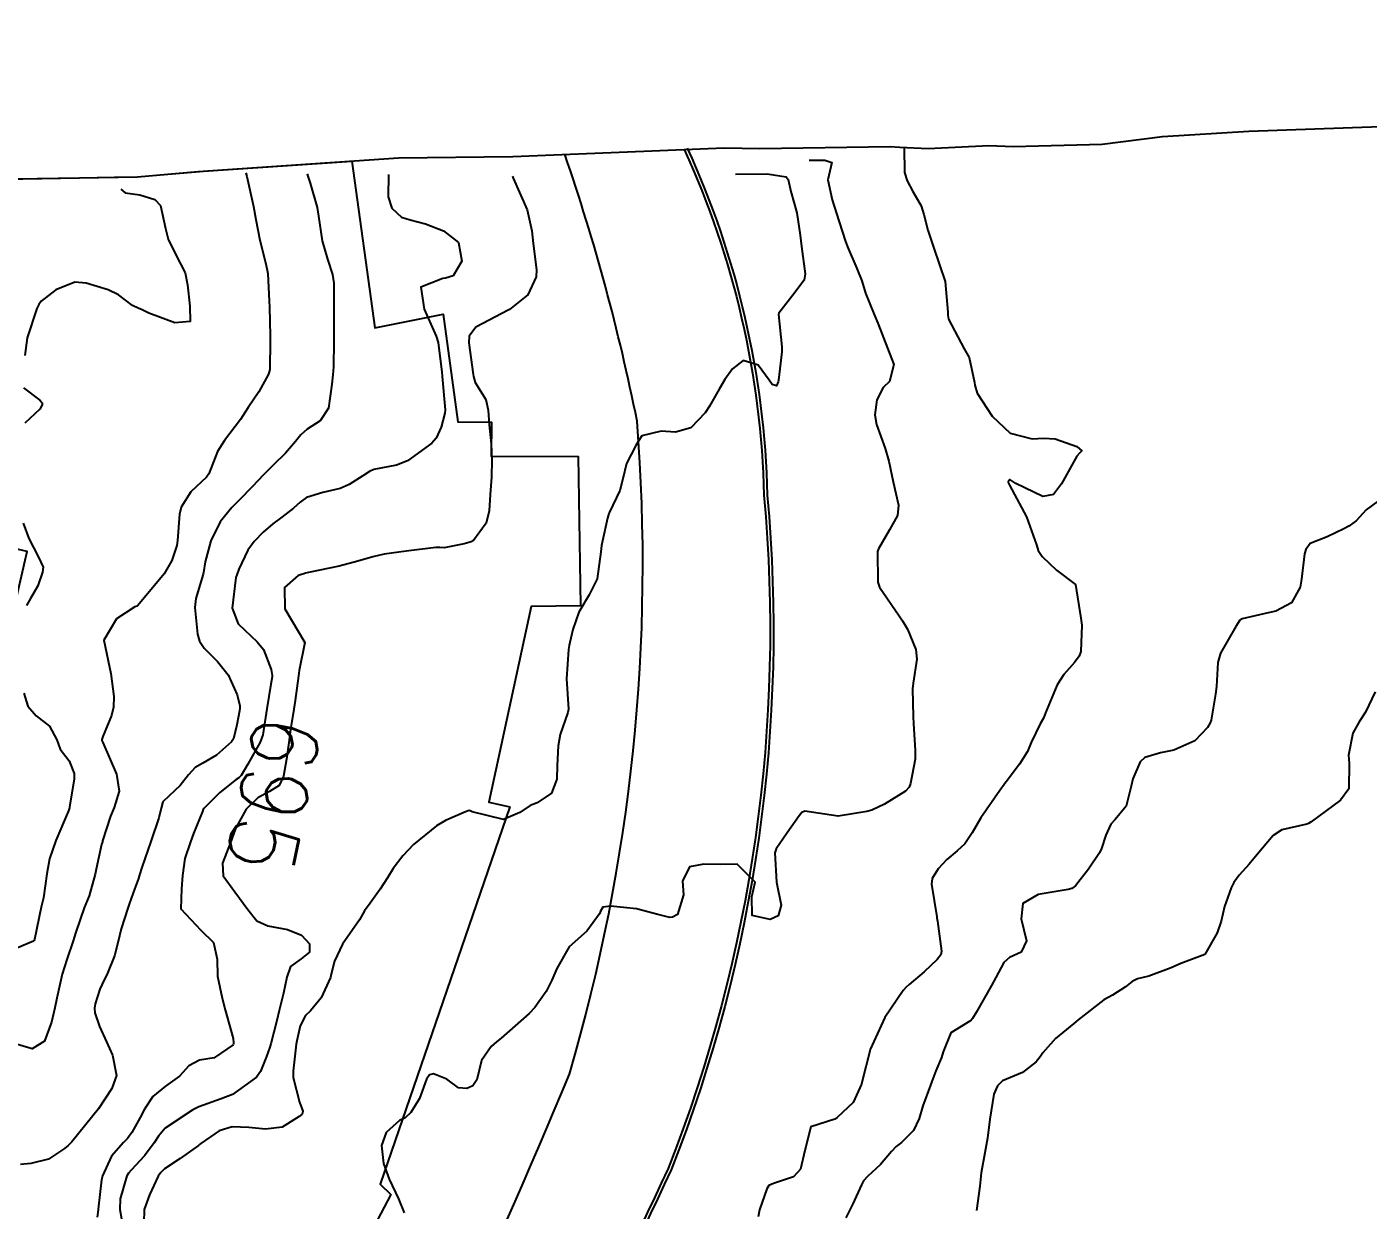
# Model space of a CAD drawing. Header units: metres. Extents: x 292545 to 299085, y 7450245 to 7463078.
# Drawn here: x 293241.4 to 293321.6, y 7462884.4 to 7462955.1 of the extents above; entities that cross this region are included whole.
import ezdxf
from ezdxf.enums import TextEntityAlignment as Align

# ---------------------------------------------------------------- set-up
doc = ezdxf.new("R2010")
doc.units = ezdxf.units.M
for name, color, linetype in [('Area', 45, 'Continuous'), ('Area Verde e Lazer', 94, 'Continuous'), ('Cotas', 45, 'Continuous'), ('Curvas de Nivel 1m', 11, 'Continuous'), ('Curvas de Nivel 5m', 15, 'Continuous'), ('Edificações', 30, 'Continuous'), ('Vias Primárias', 230, 'Continuous')]:
    doc.layers.add(name, color=color, linetype=linetype)
doc.styles.add('Style-STANDARD', font='STANDARD.shx')

msp = doc.modelspace()

# ---------------------------------------------------------------- linework, layer by layer
at = {"layer": 'Area'}
msp.add_polyline3d([(293234.38, 7462945.928, 705.846), (293244.557, 7462946.119, 706.257), (293248.02, 7462946.168, 706.436), (293251.657, 7462946.478, 703.325), (293263.626, 7462947.309, 708.326), (293270.464, 7462947.389, 701.917), (293278.289, 7462947.707, 694.676), (293283.09, 7462947.901, 694.447), (293285.217, 7462947.87, 697.207), (293292.999, 7462947.981, 692.218), (293293.586, 7462947.944, 692.159), (293295.265, 7462947.864, 692.127), (293298.888, 7462948.033, 691.957), (293300.354, 7462947.991, 691.807), (293305.667, 7462948.114, 691.915), (293309.273, 7462948.584, 691.914), (293314.433, 7462948.896, 691.916), (293322.313, 7462949.171, 691.987)], dxfattribs=at)
at = {"layer": 'Area Verde e Lazer', "elevation": 694.561}
msp.add_lwpolyline([(293280.871, 7462947.887, -0.101859), (293285.657, 7462927.155, -0.117218), (293279.916, 7462886.843, -0.003965), (293253.292, 7462831.516, -0.021583), (293229.676, 7462788.988, 0.377528), (293232.883, 7462775.545, -0.005595), (293261.168, 7462773.816, 0.413902), (293268.713, 7462780.316, -0.081172), (293274.649, 7462794.527, -0.02056), (293291.741, 7462815.535, -0.040482), (293318.476, 7462840.46, -0.039202), (293346.931, 7462865.699, -0.044268), (293394.786, 7462888.025, -0.028571), (293441.427, 7462905.211, 0.032718), (293487.361, 7462917.073, 0.361831), (293500.877, 7462933.368, -0.009087), (293502.573, 7462955.13, -0.009087)], format="xyb", dxfattribs=at)
at = {"layer": 'Curvas de Nivel 1m', "flags": 128}
for points, elevation in [([(293293.833, 7462947.93), (293293.86, 7462946.435), (293294.027, 7462945.933), (293294.347, 7462945.301), (293294.853, 7462944.437), (293295.019, 7462943.92), (293295.248, 7462942.992), (293295.606, 7462941.917), (293296.283, 7462939.91), (293296.443, 7462938.086), (293296.451, 7462937.907), (293296.492, 7462937.673), (293297.414, 7462935.892), (293297.714, 7462935.374), (293298.042, 7462933.883), (293298.056, 7462933.727), (293298.207, 7462933.244), (293299.096, 7462931.871), (293300.173, 7462930.852), (293301.489, 7462930.528), (293302.17, 7462930.554), (293302.86, 7462930.52), (293304.165, 7462930.054), (293304.461, 7462929.807), (293304.311, 7462929.659), (293304.16, 7462929.49), (293303.245, 7462927.823), (293302.77, 7462927.194), (293302.131, 7462927.073), (293300.504, 7462927.856), (293300.145, 7462928.093), (293300.061, 7462927.943), (293300.081, 7462927.861), (293300.141, 7462927.743), (293301.143, 7462925.85), (293301.745, 7462924.195), (293301.846, 7462923.842), (293302.089, 7462923.492), (293302.933, 7462922.678), (293304.073, 7462921.81), (293304.402, 7462919.806), (293304.454, 7462919.391), (293304.39, 7462917.806), (293304.289, 7462917.537), (293304.013, 7462917.16), (293303.381, 7462916.44), (293302.975, 7462915.825), (293302.289, 7462914.149), (293302.159, 7462913.837), (293301.969, 7462913.494), (293301.432, 7462912.372), (293301.208, 7462911.847), (293300.72, 7462911.074), (293299.925, 7462910.029), (293299.855, 7462909.929), (293299.812, 7462909.862), (293299.561, 7462909.507), (293298.423, 7462907.882), (293297.894, 7462906.98), (293297.456, 7462906.325), (293296.997, 7462905.899), (293296.385, 7462905.395), (293295.867, 7462904.826), (293295.51, 7462904.261), (293295.47, 7462903.914), (293295.785, 7462901.959), (293295.796, 7462901.91), (293295.831, 7462901.705), (293296.076, 7462899.907), (293296.027, 7462899.69), (293295.805, 7462899.41), (293295.025, 7462898.687), (293294.138, 7462897.926), (293293.953, 7462897.757), (293293.779, 7462897.565), (293292.675, 7462895.946), (293291.815, 7462894.03), (293291.795, 7462893.959), (293291.74, 7462893.782), (293291.368, 7462892.314), (293291.294, 7462891.964), (293290.798, 7462890.873), (293289.834, 7462889.979), (293289.755, 7462889.916), (293289.691, 7462889.877), (293288.268, 7462889.418), (293287.908, 7462888.006), (293287.652, 7462886.894), (293287.222, 7462886.439), (293286.025, 7462886.026), (293285.751, 7462885.92), (293285.64, 7462885.724), (293285.198, 7462884.464), (293285.115, 7462884.035)], 692), ([(293288.163, 7462947.16), (293289.091, 7462947.171), (293289.519, 7462947.033), (293289.402, 7462946.508), (293289.278, 7462945.991), (293289.528, 7462944.802), (293289.796, 7462943.985), (293290.309, 7462942.369), (293290.449, 7462941.978), (293291.011, 7462940.69), (293291.299, 7462939.965), (293291.535, 7462939.221), (293292.041, 7462937.953), (293292.255, 7462937.431), (293292.848, 7462935.944), (293293.212, 7462934.951), (293292.953, 7462933.943), (293292.579, 7462933.576), (293292.202, 7462932.844), (293292.083, 7462931.952), (293292.184, 7462931.383), (293292.708, 7462929.945), (293292.913, 7462929.185), (293293.178, 7462927.94), (293293.493, 7462926.565), (293293.448, 7462925.937), (293292.966, 7462925.079), (293292.301, 7462923.948), (293292.251, 7462923.789), (293292.256, 7462921.948), (293292.36, 7462921.656), (293293.546, 7462919.937), (293293.746, 7462919.641), (293294.035, 7462919.154), (293294.536, 7462917.925), (293294.588, 7462917.353), (293294.368, 7462915.926), (293294.346, 7462915.578), (293294.377, 7462913.926), (293294.393, 7462913.501), (293294.501, 7462911.925), (293294.496, 7462911.373), (293294.214, 7462909.927), (293294.13, 7462909.719), (293293.918, 7462909.465), (293292.663, 7462908.702), (293291.907, 7462908.341), (293291.613, 7462908.255), (293289.903, 7462907.98), (293287.907, 7462908.276), (293287.714, 7462908.194), (293287.562, 7462908.005), (293286.855, 7462906.978), (293286.185, 7462906.025), (293286.113, 7462905.793), (293286.205, 7462904.025), (293286.482, 7462902.663), (293286.318, 7462902.023), (293285.831, 7462901.805), (293284.755, 7462902.041), (293284.732, 7462903.153), (293284.928, 7462904.039), (293283.869, 7462905.108), (293282.837, 7462905.092), (293281.868, 7462905.103), (293281.008, 7462904.947), (293280.592, 7462904.093), (293280.653, 7462903.283), (293280.302, 7462902.095), (293279.989, 7462901.941), (293279.831, 7462901.924), (293279.11, 7462902.107), (293277.836, 7462902.45), (293276.295, 7462902.6), (293275.837, 7462902.546), (293275.69, 7462902.297), (293275.625, 7462902.152), (293274.884, 7462901.098), (293273.813, 7462900.17), (293273.09, 7462898.881), (293272.787, 7462898.18), (293272.452, 7462897.507), (293271.766, 7462896.542), (293271.427, 7462896.195), (293269.748, 7462894.71), (293269.48, 7462894.488), (293269.157, 7462894.226), (293268.587, 7462893.375), (293268.299, 7462892.234), (293268.074, 7462891.871), (293267.708, 7462891.707), (293267.201, 7462891.741), (293266.511, 7462892.258), (293265.718, 7462892.588), (293265.471, 7462892.518), (293265.298, 7462892.274), (293264.868, 7462891.112), (293264.357, 7462890.283), (293264.011, 7462889.966), (293263.688, 7462889.792), (293262.891, 7462889.088), (293262.597, 7462888.301), (293262.721, 7462887.235), (293263.067, 7462886.296), (293263.631, 7462885.127), (293263.968, 7462884.287)], 693), ([(293254.503, 7462946.4), (293254.558, 7462946.191), (293254.964, 7462944.394), (293255.099, 7462943.618), (293255.336, 7462942.39), (293255.702, 7462940.976), (293255.811, 7462940.385), (293255.901, 7462938.749), (293255.907, 7462938.384), (293255.959, 7462936.67), (293255.963, 7462936.383), (293255.931, 7462934.669), (293255.86, 7462934.384), (293255.274, 7462933.317), (293254.645, 7462932.395), (293254.465, 7462932.121), (293254.186, 7462931.671), (293253.225, 7462930.414), (293252.814, 7462929.77), (293252.293, 7462928.428), (293252.141, 7462928.224), (293251.219, 7462927.352), (293250.641, 7462926.445), (293250.536, 7462926.026), (293250.421, 7462924.447), (293250.382, 7462924.155), (293250.081, 7462923.244), (293249.624, 7462922.457), (293248.054, 7462920.568), (293248.005, 7462920.529), (293247.869, 7462920.482), (293246.763, 7462919.772), (293246.023, 7462918.5), (293246.431, 7462916.496), (293246.612, 7462915.117), (293246.586, 7462914.494), (293246.477, 7462913.993), (293245.957, 7462912.741), (293245.888, 7462912.566), (293245.895, 7462912.501), (293245.952, 7462912.373), (293246.767, 7462910.492), (293246.929, 7462909.479), (293246.64, 7462908.493), (293246.418, 7462907.974), (293245.941, 7462906.499), (293245.928, 7462906.454), (293245.881, 7462906.284), (293245.56, 7462904.809), (293245.5, 7462904.504), (293245.132, 7462903.219), (293244.84, 7462902.51), (293244.342, 7462901.046), (293244.186, 7462900.524), (293243.802, 7462899.412), (293243.525, 7462898.533), (293243.211, 7462897.096), (293243.092, 7462896.537), (293242.883, 7462895.668), (293242.473, 7462894.543), (293241.738, 7462894.075), (293240.068, 7462894.567)], 698), ([(293258.163, 7462946.35), (293258.209, 7462946.21), (293258.347, 7462945.79), (293258.764, 7462944.346), (293258.85, 7462943.823), (293259.06, 7462942.343), (293259.383, 7462941.253), (293259.681, 7462940.336), (293259.751, 7462939.812), (293259.768, 7462938.337), (293259.768, 7462937.847), (293259.75, 7462936.337), (293259.73, 7462934.828), (293259.694, 7462934.338), (293259.645, 7462933.776), (293259.443, 7462932.341), (293258.937, 7462931.593), (293258.174, 7462931.093), (293257.778, 7462930.754), (293257.475, 7462930.367), (293256.868, 7462929.66), (293256.149, 7462928.96), (293255.856, 7462928.674), (293255.585, 7462928.386), (293254.885, 7462927.643), (293254.128, 7462926.873), (293253.673, 7462926.407), (293252.975, 7462925.552), (293252.406, 7462924.425), (293252.08, 7462923.179), (293251.974, 7462922.531), (293251.947, 7462922.431), (293251.508, 7462920.985), (293251.448, 7462920.436), (293251.619, 7462918.844), (293251.725, 7462918.433), (293252.019, 7462918.012), (293252.805, 7462917.212), (293253.438, 7462916.416), (293253.991, 7462915.22), (293254.148, 7462914.571), (293254.144, 7462914.408), (293254.121, 7462914.267), (293253.968, 7462913.424), (293253.764, 7462912.603), (293253.639, 7462912.413), (293252.752, 7462911.615), (293251.94, 7462911.134), (293251.48, 7462910.892), (293251.079, 7462910.439), (293250.567, 7462909.8), (293249.914, 7462909.186), (293249.534, 7462908.83), (293249.432, 7462908.457), (293249.307, 7462907.868), (293248.826, 7462906.466), (293248.295, 7462904.902), (293248.148, 7462904.476), (293248.077, 7462904.259), (293247.85, 7462903.623), (293247.543, 7462902.777), (293247.448, 7462902.484), (293247.06, 7462901.249), (293246.864, 7462900.489), (293246.655, 7462899.64), (293246.188, 7462898.496), (293246.056, 7462898.231), (293245.78, 7462897.649), (293245.503, 7462896.768), (293245.462, 7462896.505), (293245.481, 7462896.225), (293245.752, 7462895.414), (293246.168, 7462894.496), (293246.526, 7462893.701), (293246.771, 7462892.49), (293246.488, 7462891.715), (293245.693, 7462890.5), (293244.106, 7462888.524), (293243.885, 7462888.311), (293243.667, 7462888.124), (293242.705, 7462887.492), (293241.653, 7462887.227), (293241.042, 7462887.167)], 697), ([(293263.023, 7462946.3), (293263.009, 7462944.969), (293263.229, 7462944.297), (293263.807, 7462943.767), (293264.326, 7462943.594), (293265.24, 7462943.354), (293266.32, 7462942.946), (293267.209, 7462942.251), (293267.412, 7462941.133), (293266.899, 7462940.254), (293266.424, 7462940.116), (293266.281, 7462940.101), (293264.964, 7462939.585), (293265.151, 7462938.271), (293265.865, 7462936.645), (293265.99, 7462936.263), (293266.216, 7462934.496), (293266.232, 7462934.26), (293266.236, 7462934.237), (293266.408, 7462932.258), (293266.401, 7462932.047), (293266.177, 7462931.216), (293265.871, 7462930.559), (293265.62, 7462930.268), (293264.152, 7462929.202), (293263.494, 7462928.952), (293262.147, 7462928.688), (293261.883, 7462928.575), (293261.494, 7462928.316), (293260.671, 7462927.791), (293260.135, 7462927.553), (293259.109, 7462927.322), (293258.129, 7462927.014), (293257.756, 7462926.735), (293257.358, 7462926.368), (293256.66, 7462925.829), (293256.109, 7462925.443), (293255.537, 7462924.95), (293254.996, 7462924.391), (293254.61, 7462923.872), (293254.076, 7462922.733), (293253.956, 7462922.402), (293253.903, 7462922.234), (293253.675, 7462920.406), (293254.039, 7462919.462), (293255.185, 7462918.388), (293255.564, 7462917.933), (293256.007, 7462916.74), (293256.073, 7462916.379), (293256.072, 7462916.31), (293255.998, 7462915.855), (293255.758, 7462914.383), (293255.511, 7462912.836), (293255.354, 7462912.389), (293254.621, 7462911.081), (293254.221, 7462910.406), (293254.074, 7462910.265), (293253.929, 7462910.167), (293252.937, 7462909.4), (293251.983, 7462908.429), (293251.954, 7462908.378), (293251.901, 7462908.252), (293251.372, 7462906.951), (293251.185, 7462906.437), (293250.855, 7462905.458), (293250.71, 7462904.442), (293250.665, 7462903.628), (293250.618, 7462902.442), (293251.82, 7462901.163), (293252.568, 7462900.422), (293252.792, 7462899.431), (293252.815, 7462898.42), (293253.092, 7462897.098), (293253.269, 7462896.415), (293253.746, 7462894.694), (293253.773, 7462894.44), (293253.768, 7462894.41), (293253.76, 7462894.393), (293253.742, 7462894.316), (293252.615, 7462893.535), (293251.727, 7462893.397), (293251.096, 7462893.063), (293250.546, 7462892.448), (293249.707, 7462891.844), (293248.942, 7462891.23), (293248.452, 7462890.472), (293248.193, 7462889.97), (293247.679, 7462889.084), (293247.434, 7462888.724), (293247.195, 7462888.485), (293246.483, 7462887.669), (293245.933, 7462886.497), (293245.88, 7462886.258), (293245.669, 7462884.5), (293245.667, 7462884.455), (293245.618, 7462884.023)], 696), ([(293283.763, 7462946.33), (293285.651, 7462946.357), (293286.795, 7462946.161), (293286.902, 7462946.015), (293287.069, 7462945.29), (293287.422, 7462944.009), (293287.633, 7462942.687), (293287.696, 7462942.006), (293287.919, 7462940.371), (293287.866, 7462940.004), (293287.19, 7462939.094), (293286.351, 7462938.019), (293286.338, 7462937.943), (293286.532, 7462936.017), (293286.529, 7462935.718), (293286.331, 7462934.019), (293286.314, 7462933.916), (293286.21, 7462933.686), (293285.951, 7462933.765), (293285.769, 7462934.027), (293285.113, 7462934.928), (293284.224, 7462935.204), (293283.581, 7462934.694), (293283.121, 7462934.061), (293282.778, 7462933.493), (293282.197, 7462932.47), (293281.942, 7462932.074), (293281.099, 7462931.166), (293280.175, 7462930.91), (293279.318, 7462930.967), (293278.172, 7462930.7), (293277.939, 7462930.35), (293277.808, 7462930.124), (293277.242, 7462929.039), (293277.032, 7462928.131), (293276.841, 7462927.428), (293276.231, 7462926.139), (293276.199, 7462926.062), (293276.117, 7462925.774), (293275.821, 7462924.421), (293275.757, 7462924.145), (293275.703, 7462923.76), (293275.499, 7462922.149), (293275.012, 7462921.202), (293274.396, 7462920.165), (293274.033, 7462919.134), (293273.851, 7462918.346), (293273.82, 7462918.172), (293273.788, 7462917.939), (293273.666, 7462916.173), (293273.774, 7462914.374), (293273.739, 7462914.172), (293273.286, 7462912.851), (293273.162, 7462912.178), (293273.112, 7462911.008), (293273.078, 7462910.179), (293272.759, 7462909.343), (293271.912, 7462908.776), (293271.498, 7462908.608), (293270.88, 7462908.205), (293269.899, 7462907.788), (293268.027, 7462908.239), (293267.904, 7462908.292), (293267.838, 7462908.307), (293267.628, 7462908.243), (293266.431, 7462907.721), (293265.894, 7462907.407), (293264.516, 7462906.28), (293263.876, 7462905.608), (293263.306, 7462904.858), (293262.962, 7462904.299), (293262.536, 7462903.62), (293261.838, 7462902.633), (293261.693, 7462902.454), (293261.599, 7462902.314), (293261.294, 7462901.785), (293260.275, 7462900.333), (293259.803, 7462899.307), (293259.603, 7462898.534), (293259.554, 7462898.342), (293258.992, 7462897.131), (293258.357, 7462896.354), (293258.056, 7462896.061), (293257.754, 7462895.444), (293257.547, 7462894.56), (293257.517, 7462894.362), (293257.332, 7462892.751), (293257.333, 7462892.364), (293257.698, 7462890.892), (293257.897, 7462890.358), (293257.865, 7462890.185), (293257.69, 7462890.038), (293256.662, 7462889.392), (293255.682, 7462889.285), (293254.673, 7462889.386), (293253.683, 7462889.416), (293252.913, 7462889.185), (293251.815, 7462888.429), (293251.738, 7462888.363), (293251.671, 7462888.307), (293250.577, 7462887.528), (293249.65, 7462886.916), (293249.417, 7462886.692), (293249.26, 7462886.464), (293248.742, 7462885.358), (293248.433, 7462884.472), (293248.398, 7462883.689)], 694), ([(293247.033, 7462945.43), (293247.286, 7462945.222), (293248.163, 7462945.086), (293249.059, 7462944.823), (293249.409, 7462944.459), (293249.7, 7462943.075), (293249.863, 7462942.455), (293250.3, 7462941.557), (293250.879, 7462940.444), (293251.007, 7462939.712), (293251.146, 7462938.441), (293251.176, 7462937.519), (293250.253, 7462937.45), (293248.703, 7462938.021), (293248.261, 7462938.237), (293248.097, 7462938.308), (293247.731, 7462938.478), (293246.9, 7462939.121), (293246.272, 7462939.415), (293244.968, 7462939.821), (293244.276, 7462939.871), (293243.154, 7462939.414), (293242.265, 7462938.751), (293242.128, 7462938.542), (293242.018, 7462938.301), (293241.425, 7462936.552), (293241.29, 7462935.491)], 699), ([(293241.215, 7462933.567), (293242.196, 7462932.823), (293242.323, 7462932.677), (293242.323, 7462932.548), (293242.19, 7462932.284), (293241.294, 7462931.446)], 699), ([(293322.13, 7462926.767), (293321.454, 7462926.275), (293320.84, 7462925.613), (293320.418, 7462925.309), (293320.108, 7462925.14), (293319.124, 7462924.655), (293318.099, 7462924.275), (293317.843, 7462923.905), (293317.766, 7462923.653), (293317.584, 7462922.142), (293317.504, 7462921.656), (293316.987, 7462920.727), (293316.049, 7462920.232), (293315.595, 7462920.13), (293314.044, 7462919.775), (293313.979, 7462919.755), (293313.892, 7462919.692), (293313.654, 7462919.311), (293312.737, 7462917.709), (293312.575, 7462917.154), (293312.501, 7462915.715), (293312.445, 7462915.258), (293312.175, 7462913.718), (293312.13, 7462913.559), (293311.969, 7462913.279), (293311.206, 7462912.482), (293309.955, 7462911.92), (293309.151, 7462911.752), (293308.228, 7462911.486), (293307.945, 7462911.226), (293307.492, 7462910.212), (293307.395, 7462909.775), (293307.105, 7462908.584), (293306.445, 7462907.785), (293306.19, 7462907.497), (293305.893, 7462906.84), (293305.633, 7462906.045), (293305.509, 7462905.794), (293304.858, 7462904.81), (293304.075, 7462903.808), (293303.851, 7462903.647), (293303.631, 7462903.594), (293301.848, 7462903.302), (293300.936, 7462902.755), (293300.821, 7462901.85), (293301.143, 7462900.524), (293300.838, 7462899.85), (293300.129, 7462899.536), (293299.803, 7462899.232), (293299.309, 7462898.348), (293299.057, 7462897.871), (293298.136, 7462896.254), (293297.921, 7462895.888), (293297.851, 7462895.8), (293297.761, 7462895.739), (293296.617, 7462895.034), (293296.172, 7462893.906), (293296.066, 7462893.57), (293295.721, 7462892.76), (293295.501, 7462892.126), (293295.42, 7462891.913), (293294.951, 7462890.667), (293294.735, 7462889.92), (293294.398, 7462889.207), (293293.671, 7462888.474), (293293.369, 7462888.242), (293293.077, 7462887.946), (293292.43, 7462887.177), (293291.648, 7462886.451), (293291.413, 7462886.195), (293291.285, 7462885.964), (293290.774, 7462884.826), (293290.351, 7462883.973)], 691), ([(293241.187, 7462925.484), (293241.528, 7462924.556), (293242.087, 7462923.495), (293242.385, 7462922.855), (293242.352, 7462922.546), (293242.065, 7462921.738), (293241.633, 7462920.978), (293241.391, 7462920.557)], 699), ([(293241.229, 7462915.32), (293241.48, 7462914.555), (293241.974, 7462913.968), (293242.771, 7462913.344), (293243.197, 7462912.531), (293243.408, 7462911.989), (293243.94, 7462911.276), (293244.247, 7462910.517), (293244.242, 7462910.203), (293243.96, 7462908.52), (293243.954, 7462908.478), (293243.91, 7462908.3), (293243.145, 7462906.531), (293242.763, 7462905.428), (293242.608, 7462904.539), (293242.404, 7462903.104), (293242.263, 7462902.544), (293241.869, 7462900.605), (293241.85, 7462900.55), (293241.813, 7462900.508), (293240.438, 7462899.932)], 699)]:
    msp.add_lwpolyline(points, dxfattribs=dict(at, elevation=elevation))
at = {"layer": 'Curvas de Nivel 5m', "flags": 128}
for points, elevation in [([(293270.433, 7462946.21), (293270.48, 7462946.081), (293271.309, 7462944.2), (293271.58, 7462942.938), (293271.671, 7462942.196), (293271.878, 7462940.605), (293271.856, 7462940.194), (293271.342, 7462939.13), (293270.263, 7462938.252), (293270.185, 7462938.211), (293268.252, 7462937.192), (293267.838, 7462936.653), (293267.832, 7462936.244), (293268.092, 7462934.364), (293268.107, 7462934.241), (293268.209, 7462933.891), (293268.839, 7462932.87), (293268.974, 7462932.228), (293269.048, 7462931.359), (293269.167, 7462930.225), (293269.192, 7462929.263), (293269.174, 7462928.225), (293269.106, 7462927.199), (293269.037, 7462926.226), (293268.856, 7462925.484), (293268.096, 7462924.443), (293267.966, 7462924.37), (293267.549, 7462924.245), (293266.344, 7462924.004), (293266.091, 7462924.019), (293265.854, 7462924.027), (293264.088, 7462923.804), (293262.768, 7462923.622), (293262.085, 7462923.47), (293261.199, 7462923.201), (293260.079, 7462922.905), (293258.252, 7462922.534), (293258.074, 7462922.487), (293257.973, 7462922.462), (293257.629, 7462922.364), (293256.804, 7462921.634), (293256.836, 7462920.372), (293258.023, 7462918.36), (293257.682, 7462916.687), (293257.642, 7462916.364), (293257.457, 7462914.896), (293257.369, 7462914.366), (293257.177, 7462913.155), (293257.063, 7462912.369), (293256.929, 7462911.384), (293256.757, 7462910.372), (293256.493, 7462909.805), (293255.919, 7462909.456), (293255.227, 7462909.077), (293254.513, 7462908.401), (293253.891, 7462907.242), (293253.673, 7462906.624), (293253.59, 7462906.413), (293253.111, 7462905.177), (293253.15, 7462904.417), (293253.849, 7462903.462), (293254.628, 7462902.398), (293255.152, 7462901.716), (293255.823, 7462901.429), (293256.98, 7462901.21), (293257.818, 7462900.878), (293258.306, 7462900.355), (293258.308, 7462899.855), (293257.804, 7462899.456), (293257.173, 7462898.993), (293256.948, 7462898.368), (293256.746, 7462897.402), (293256.499, 7462896.373), (293256.36, 7462895.771), (293255.992, 7462894.378), (293255.937, 7462894.181), (293255.732, 7462893.622), (293255.376, 7462892.727), (293255.133, 7462892.389), (293253.702, 7462891.356), (293253.029, 7462891.087), (293251.695, 7462890.615), (293251.341, 7462890.435), (293249.682, 7462889.349), (293249.273, 7462888.868), (293249.028, 7462888.466), (293248.448, 7462887.686), (293247.648, 7462886.835), (293247.479, 7462886.648), (293247.394, 7462886.482), (293246.999, 7462885.117), (293246.975, 7462884.486), (293247.272, 7462882.818)], 695), ([(293321.991, 7462915.395), (293321.397, 7462914.187), (293321.035, 7462913.609), (293320.645, 7462912.934), (293320.383, 7462911.616), (293320.427, 7462911.134), (293320.401, 7462909.615), (293319.916, 7462908.941), (293318.154, 7462907.647), (293318.005, 7462907.545), (293317.901, 7462907.495), (293316.41, 7462907.153), (293315.894, 7462906.821), (293314.929, 7462905.684), (293314.446, 7462905.119), (293313.864, 7462904.455), (293313.543, 7462904.018), (293313.37, 7462903.705), (293312.974, 7462902.577), (293312.786, 7462901.71), (293312.535, 7462901), (293311.803, 7462899.72), (293310.364, 7462899.167), (293309.795, 7462898.913), (293308.452, 7462898.422), (293307.788, 7462898.253), (293307.465, 7462898.095), (293307.062, 7462897.777), (293306.278, 7462897.285), (293305.775, 7462896.996), (293304.235, 7462895.813), (293303.984, 7462895.592), (293303.757, 7462895.413), (293302.887, 7462894.687), (293302.123, 7462893.836), (293301.959, 7462893.609), (293301.727, 7462893.295), (293300.907, 7462892.662), (293299.716, 7462892.161), (293299.409, 7462891.865), (293299.204, 7462891.363), (293298.949, 7462889.871), (293298.813, 7462888.736), (293298.656, 7462887.875), (293298.449, 7462886.676), (293298.365, 7462885.879), (293298.165, 7462884.418)], 690)]:
    msp.add_lwpolyline(points, dxfattribs=dict(at, elevation=elevation))
at = {"layer": 'Edificações'}
for points in [[(293239.469, 7462946.024), (293244.557, 7462946.119), (293246.65, 7462946.149), (293248.02, 7462946.168), (293249.839, 7462946.323), (293251.979, 7462946.501), (293260.835, 7462947.115), (293262.199, 7462937.157), (293266.288, 7462937.965), (293267.174, 7462931.54), (293269.181, 7462931.511), (293269.169, 7462929.488), (293274.36, 7462929.457), (293274.499, 7462920.547), (293271.554, 7462920.501), (293269.03, 7462908.81), (293270.278, 7462908.541), (293262.534, 7462886.003), (293263.174, 7462885.375), (293253.486, 7462866.97)], [(293238.915, 7462912.962), (293241.43, 7462923.786), (293228.09, 7462926.83)]]:
    msp.add_lwpolyline(points, dxfattribs=at)
at = {"layer": 'Vias Primárias', "elevation": 694.561}
msp.add_lwpolyline([(293280.689, 7462947.804, -0.101892), (293285.457, 7462927.144, -0.117219), (293279.732, 7462886.922, -0.003964), (293253.113, 7462831.605, -0.021586), (293229.502, 7462789.087, 0.379259), (293232.815, 7462775.349, -0.005606), (293261.154, 7462773.616, 0.413247), (293268.911, 7462780.285, -0.081044), (293274.815, 7462794.414, -0.020552), (293291.89, 7462815.401, -0.040495), (293318.611, 7462840.311, -0.039203), (293347.042, 7462865.532, -0.044263), (293394.86, 7462887.839, -0.028568), (293441.475, 7462905.017, 0.032701), (293487.41, 7462916.879, 0.361499), (293501.077, 7462933.362, -0.009085), (293502.772, 7462955.111, -1.123762)], format="xyb", dxfattribs=at)
at = {"layer": 'Vias Primárias'}
msp.add_lwpolyline([(293120.415, 7462780.276), (293179.871, 7462777.354), (293196.243, 7462776.906, 0.244693), (293218.354, 7462787.657, 0.030924), (293236.084, 7462814.932, 0.024227), (293257.92, 7462858.332, 0.02068), (293273.832, 7462892.566, 0.091719), (293277.878, 7462931.579, 0.033281), (293273.562, 7462947.515)], format="xyb", dxfattribs=at)

# ---------------------------------------------------------------- texts
at = {"layer": 'Cotas', "style": 'Style-STANDARD'}
msp.add_text('695', height=4, rotation=258.25728, dxfattribs=at).set_placement((293256.177, 7462909.29, 695), align=Align.MIDDLE_CENTER)

doc.saveas('drawing.dxf')
